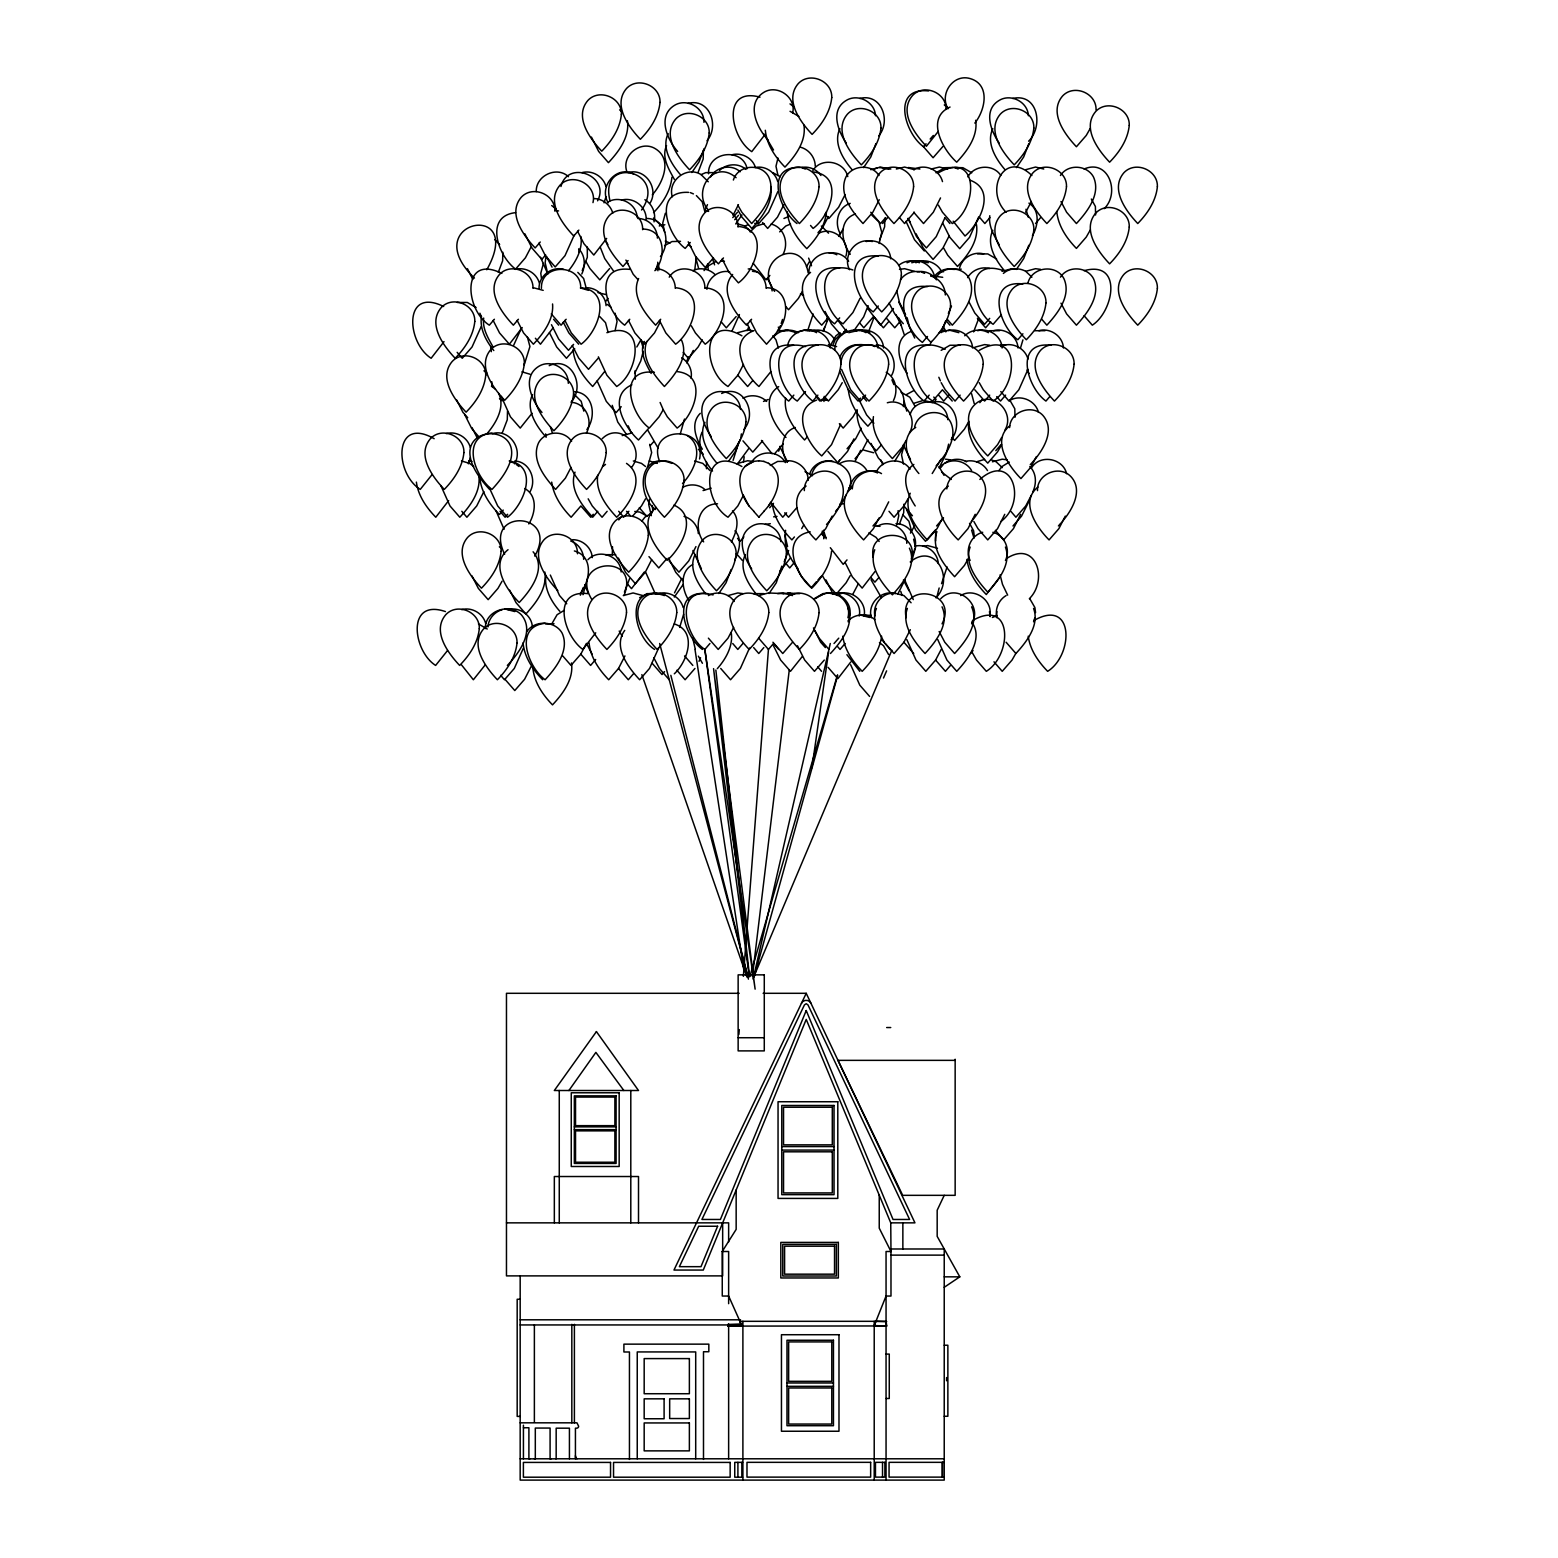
<?xml version="1.0" encoding="UTF-8"?>
<svg xmlns="http://www.w3.org/2000/svg" width="1558" height="1558" viewBox="0 0 1558 1558"><rect width="100%" height="100%" fill="white"/><g stroke="black" fill="none" stroke-linecap="round" stroke-linejoin="round"><path stroke-width="1.5" d="M738.881 1034.434L739.271 1029.585M743.361 976.321L768.445 649.433L773.528 643.512L778.708 649.433M752.378 976.457L789.263 670.037M592.975 202.618C597.337 184.662 572.273 171.672 559.887 185.305C545.943 201.644 561.912 223.515 573.772 236.018L578.855 230.097M654.029 221.859C656.23 213.446 652.393 204.098 644.876 199.716M635.313 379.217L635.08 370.707M643.201 351.387L640.786 360.911L634.612 373.453M671.926 177.242C670.544 190.855 662.968 202.988 653.562 212.589M684.468 419.063L680.281 433.903M691.012 378.224C692.706 370.278 688.519 361.884 681.644 357.795M699.561 458.987C706.904 423.795 645.207 426.327 659.774 461.772M683.611 614.3L679.658 627.426M706.475 468.724L706.475 461.928M738.843 441.946L733.097 460.37M740.926 437.331L741.374 433.903M792.691 112.877C796.411 97.258 777.169 83.898 763.673 92.448C745.561 103.782 757.032 128.477 768.406 140.356M813.179 313.995L807.648 330.705M826.461 211.81C825.058 226.144 816.626 238.569 806.81 248.657C797.014 238.569 788.582 226.144 787.179 211.81M781.804 566.119L776.274 582.828L769.048 593.52M826.577 321.201L827.025 317.774M845.936 256.077C850.707 240.847 832.848 225.657 818.729 233.291M823.773 538.776L823.539 530.265M831.544 551.259C830.141 565.612 821.709 578.018 811.913 588.106C795.32 575.428 780.071 537.198 810.218 531.843M847.922 617.728C851.486 605.419 840.872 592.176 828.058 592.955M849.675 616.014C853.394 600.414 834.153 587.054 820.657 595.584M859.218 616.014C862.334 602.537 848.097 589.684 834.952 593.637M864.047 616.014C867.163 602.537 852.927 589.684 839.781 593.637M903.367 406.599C905.334 398.829 902.394 389.909 895.577 385.488M881.614 636.19C879.764 649.881 871.604 661.624 862.197 671.323C852.791 661.624 844.631 649.881 842.781 636.19M911.372 559.069C919.843 528.96 867.144 526.721 873.201 557.355M915.15 546.761C917.701 535.231 907.652 523.507 895.947 523.702M948.647 444.127L946.251 453.651L939.065 467.965M939.162 587.989L936.748 597.532M947.089 566.937L941.558 583.666M1015.018 417.252L1014.784 408.741L1009.701 399.939M989.7 616.014C993.4 600.414 974.159 587.054 960.682 595.584M1095.605 214.985L1095.391 206.474L1091.34 199.035M481.5 316.352C479.397 328.738 486.252 341.221 493.808 350.55M483.681 318.046C482.143 328.465 488.219 338.222 493.049 346.986M536.283 191.595C535.621 175.665 556.79 165.674 568.456 176.677M485.317 628.595C484.791 610.619 509.388 602.556 521.268 614.709C535.212 631.048 519.242 652.919 507.363 665.422M487.966 626.9C488.375 618.818 494.607 611.788 502.28 609.626M539.029 288.347C538.795 275.902 551.785 265.931 563.743 269.378M541.424 288.347C540.47 263.107 581.66 263.107 580.706 288.347M545.826 257.674L545.144 262.757L547.793 273.994L540.568 257.304M545.943 575.311C543.839 588.515 551.376 601.719 559.828 611.301M597.727 475.307C595.312 491.452 606.257 506.077 616.695 517.237C629.841 504.461 646.94 477.332 626.511 463.388M583.004 594.708L585.633 584.893M612.528 546.722L612.294 555.232M649.374 499.358L648.693 504.461L651.341 515.679M708.539 173.756C707.546 151.652 742.368 147.075 747.139 168.673M706.904 289.321C707.41 278.278 718.92 269.437 729.709 271.813M743.517 461.83L744.179 456.747M785.602 398.069C783.207 414.214 794.132 428.839 804.571 439.999L807.122 437.019M808.933 272.436C808.524 258.725 824.61 248.287 836.821 254.772M785.602 530.265L784.94 535.348L787.569 546.585M785.602 534.336C783.518 546.741 790.354 559.205 797.91 568.553M804.337 490.614C803.675 473.827 826.461 464.381 837.873 476.729C851.038 491.627 837.6 512.621 826.519 524.481M834.854 349.674C834.445 334.23 853.239 325.057 865.995 332.672M841.086 362.527C841.593 350.745 854.349 342.059 865.586 345.253M857.153 410.533C855.829 426.074 866.209 439.96 876.336 450.749L881.419 444.828M849.87 488.92C850.317 475.891 866.014 466.835 877.524 472.95M852.284 488.92C852.771 475.112 869.851 466.387 881.516 473.613M873.434 416.648C871.019 432.773 881.964 447.419 892.403 458.578L902.218 447.282L906.289 440.154M935.189 401.925L935.637 398.536M935.637 530.733L935.637 540.957M946.836 488.92C947.303 472.892 969.329 465.005 980.138 476.729C992.563 490.244 981.326 510.167 971.335 521.521M989.778 215.705C988.239 226.124 994.316 235.881 999.145 244.645M968.784 421.205C966.369 437.331 977.314 451.976 987.753 463.135L997.568 451.839L1001.638 444.712M1009.603 427.593C1010.051 411.565 1032.097 403.658 1042.906 415.402C1056.46 431.021 1041.796 452.463 1030.286 464.635M1020.509 347.979L1022.924 339.858M996.283 616.656L996.945 611.573M1037.492 490.614C1036.83 473.827 1059.615 464.381 1071.028 476.729C1083.453 490.244 1072.216 510.167 1062.225 521.521M811.913 767.802L828.622 651.809M753.098 979.067L830.278 643.512M754.169 976.827L837.737 675.159M749.826 976.671L837.386 675.14M481.208 326.557L472.055 346.986L462.239 358.262L457.156 352.342M468.374 463.817L470.341 457.701M521.19 328.602L513.712 345.194M574.162 235.258L565.009 255.668L555.193 266.963L545.378 255.668L538.971 243.145M597.59 200.807C610.678 176.035 567.716 159.208 560.958 186.512M514.568 463.817C523.391 449.132 509.466 428.567 492.464 433.611M604.037 202.832L605.984 196.736M581.796 273.994C585.555 265.853 585.38 255.473 578.68 248.871L579.186 252.182M530.09 491.627C536.984 479.455 529.467 461.616 514.783 460.973M650.212 202.832C659.053 188.167 645.109 167.582 628.127 172.626M615.098 330.627L617.065 321.435L615.098 313.197M586.451 432.968C593.345 420.796 585.827 402.957 571.124 402.315M523.43 648.05L514.296 668.46L504.461 679.755L500.663 675.296M655.645 270.391L657.612 264.295M704.158 148.536L699.075 161.818L691.849 172.529M583.237 587.561L580.355 595.214M694.79 269.729L696.309 257.128M686.981 360.911L688.285 356.84M624.018 595.487C641.506 552.116 567.618 558.991 591.573 599.07M629.529 578.797L624.446 592.079M777.734 191.829L768.581 212.239L758.765 223.534L756.234 220.554M739.427 314.521L731.948 331.133M783.07 254.266C789.108 243.067 784.064 227.273 771.152 224.06M658.625 648.05L649.472 668.46L639.656 679.755C628.205 667.447 612.606 646.882 624.739 630.386M740.264 439.356L735.843 450.632L728.618 461.324M781.201 323.519L782.525 319.448M731.111 569.527L726.028 582.828L718.803 593.52M875.908 143.628L870.825 156.91L863.599 167.621M828.642 317.404L823.559 330.705M879.121 243.515L881.75 232.278L879.121 222.463M749.515 648.05L740.362 668.46L730.546 679.755L720.731 668.46M788.621 550.5L784.2 561.776M868.118 305.621L863.677 316.878L854.875 329.361M874.057 317.404L868.975 330.705M840.697 424.204L831.544 444.614L821.728 455.91C806.732 443.095 790.101 409.735 816.645 400.094M847.494 491.627C862.918 466.66 819.06 446.737 811.504 475.307M891.566 375.459C898.479 363.287 890.962 345.448 876.258 344.805M944.713 218.276L936.222 236.66L926.387 247.936L916.571 236.66L908.08 218.276M893.435 400.581C898.265 390.941 896.103 377.873 886.229 372.343M848.136 621.798L849.441 617.728M909.405 432.968C918.227 418.304 904.302 397.718 887.32 402.762M978.677 216.952L969.524 237.361L959.709 248.657L949.893 237.361L942.707 223.047M945.511 321.162L941.207 332.652M896.765 524.929L898.752 515.737L898.07 510.654M1028.806 143.628L1023.723 156.91L1016.498 167.621M978.677 318.592L973.594 331.893M913.611 552.545L914.916 548.474M1028.806 245.268L1023.723 258.57L1016.498 269.261M942.045 623.843C959.3 590.151 899.18 580.433 906.074 617.728M1004.813 430.3C1015.212 413.571 995.211 391.447 977.976 402.061C957.547 416.005 974.646 443.134 987.791 455.91L997.607 444.614L1001.677 437.486M1027.988 369.363L1018.835 389.792L1009.019 401.068L1000.781 391.564M971.608 623.843C983.682 604.757 956.573 582.01 940.72 598.72M1005.455 560.471C1010.694 549.623 1004.793 535.29 992.874 532.291M1032.935 491.627C1036.693 483.486 1036.518 473.106 1029.799 466.504M1033.577 621.798L1034.882 617.728M736.155 1190L736.155 1229.398L722.211 1251.502L722.269 1296.042L728.638 1296.042L742.095 1326.111L739.855 1321.788L740.829 1321.32L886.054 1321.32L886.736 1325.955L874.213 1325.605L886.054 1296.042L890.981 1296.042L890.981 1248.99L944.226 1248.99L944.226 1480.1L520.177 1480.1L520.177 1276.177M543.411 263.419L540.782 273.234L541.444 278.356M532.524 394.563C525.63 408.605 535.387 424.691 544.463 435.286M668.187 133.579C661.274 147.64 671.05 163.707 680.106 174.301M666.551 145.634C661.196 157.163 668.927 169.471 674.4 179.423M665.344 213.31L662.715 223.125L664.701 232.337M638.624 278.531C630.873 295.494 644.603 313.197 655.626 325.174L660.709 319.254M575.019 472.152C568.826 488.822 581.971 505.552 592.683 517.237L597.766 511.297M644.33 341.436C639.208 352.244 645.986 363.988 651.166 373.453M646.745 341.436C640.552 358.106 653.717 374.816 664.409 386.501C675.451 374.524 689.162 356.821 681.411 339.858M733.37 180.027C737.966 164.681 761.297 162.753 768.698 176.872C776.429 193.835 762.719 211.537 751.677 223.534L741.861 212.239L737.791 205.111M552.019 623.512L557.102 614.709L564.327 610.269M777.968 158.001L775.981 166.239L777.968 175.45M704.956 422.374C698.042 436.435 707.819 452.502 716.875 463.115M702.191 432.111C695.491 445.393 704.352 460.642 712.532 471.061M839.937 128.671C833.024 142.732 842.8 158.799 851.856 169.394M695.121 554.57C688.422 567.852 697.302 583.101 705.462 593.52M787.803 344.591C790.802 332.516 805.934 326.245 816.587 332.672M838.632 236.368L843.053 229.143M839.431 236.076L840.736 232.921M778.649 451.177L780.616 446.425M830.881 344.591L835.964 335.788L840.035 332.672M745.367 554.57C738.667 567.852 747.548 583.101 755.727 593.52M833.102 344.591L835.069 339.858L840.892 333.704M839.781 357.561C842.625 348.817 852.479 343.13 861.477 345.039M809.751 473.729C812.789 464.303 823.695 458.889 833.14 461.421M992.836 128.671C985.922 142.732 995.698 158.799 1004.754 169.394M959.631 267.801C962.299 257.635 973.555 251.13 983.682 253.915M930.068 344.591L931.372 341.436M910.047 414.701C915.656 395.284 947.381 399.452 947.77 419.667M992.836 230.331C985.922 244.372 995.698 260.459 1004.754 271.053M904.166 445.043L901.537 454.878L903.504 464.07M914.643 426.873C918.344 410.475 942.804 407.261 950.614 422.121C957.917 437.623 946.349 454.605 936.144 465.823M874.739 549.76C868.546 566.43 881.692 583.14 892.403 594.844C903.426 582.848 917.156 565.145 909.405 548.182M910.223 493.243C902.491 510.226 916.201 527.928 927.244 539.905L937.059 528.629L942.687 517.899M876.433 608.418C871.058 619.948 878.79 632.275 884.262 642.227M1027.89 283.264C1031.591 266.885 1056.051 263.653 1063.861 278.531C1071.612 295.494 1057.882 313.197 1046.859 325.174L1041.776 319.254M936.942 531.648C930.749 548.319 943.895 565.028 954.606 576.713L964.421 565.437L968.492 558.309M907.379 608.418C901.186 625.089 914.332 641.818 925.043 653.503C936.066 641.506 949.796 623.804 942.045 606.841M970.128 547.092C963.954 563.762 977.1 580.472 987.791 592.176C998.503 580.472 1011.648 563.762 1005.455 547.092M754.189 975.834L891.858 650.192M498.326 272.28L502.63 260.79L502.864 252.26M531.025 247.118L525.397 257.83L515.581 269.106C498.093 256.33 483.895 216.095 515.581 212.648M524.17 364.981L529.934 346.558L527.305 336.742M502.202 433.046L507.285 419.745L507.499 411.234M483.895 491.627L476.709 505.961L466.894 517.237L461.811 511.297M582.225 270.605L587.308 257.304L587.308 247.099M641.545 210.018C669.025 170.854 598.33 154.398 609.996 200.807M571.358 401.75C585.691 385.741 571.046 355.438 549.214 365.663M528.824 523.955C535.562 512.991 537.841 495.834 524.754 488.511M707.001 140.765C719.679 125.828 709.611 97.765 688.032 103.373M660.456 256.525C670.894 243.087 666.298 218.451 646.57 218.471M698.101 172.295L703.184 158.994L703.398 150.483M586.879 429.56C596.636 416.687 593.559 392.947 574.688 391.72M571.046 467.4L565.418 478.131L555.602 489.407C544.579 477.43 530.85 459.727 538.601 442.764C545.105 430.67 564.23 429.677 571.572 441.401M534.745 556.07C560.529 511.005 481.948 507.655 504.636 554.278M705.151 210.018L707.488 204.624M660.144 322.194L654.516 332.925L644.7 344.201L634.885 332.925L628.478 320.403M531.005 666.746L524.598 679.269L514.783 690.545L504.967 679.269M738.434 204.624L733.039 215.374M631.555 467.4C646.843 448.412 620.24 420.621 602.225 438.694M693.291 350.433L686.883 362.956M647.466 467.4L651.653 452.58L649.686 444.342M783.908 204.624L777.5 217.146L767.666 228.422L762.583 222.502M747.139 330.705L748.697 327.102M651.614 559.848L645.207 572.37L635.372 583.666L625.556 572.37L618.37 558.056M743.458 364.514L737.849 375.225L728.014 386.501C701.937 370.259 701.236 312.554 741.9 335.788M624.933 655.937L618.526 668.46L608.711 679.755C598.895 669.667 590.482 657.242 589.06 642.909M778.085 330.705C789.906 316.956 789.244 288.152 766.536 287.724M828.35 216.62L822.721 227.351L817.989 232.707M845.059 194.731L838.632 207.253L828.817 218.529L825.019 214.089M743.77 429.56C758.103 413.571 743.478 383.268 721.646 393.473M681.703 578.505L674.517 592.819M695.939 546.585L688.753 560.919L678.937 572.195L669.122 560.919M878.751 135.858C891.429 120.92 881.361 92.857 859.782 98.466M743.458 495.23L737.849 505.961L728.014 517.237C701.937 500.994 701.236 443.29 741.9 466.504M879.238 199.716L872.831 212.239L863.015 223.534C851.973 211.537 838.262 193.835 845.994 176.872C852.499 164.797 871.643 163.804 878.985 175.509M731.423 541.872C736.213 532.544 740.595 519.768 732.474 510.907M823.052 330.9L824.61 327.297M734.733 559.965C739.31 551.104 742.562 539.029 734.986 530.811M879.549 240.107L884.632 226.825L884.866 218.295M699.016 661.332L700.574 657.749M860.113 298.221L852.927 312.535L843.092 323.83C820.462 309.594 813.334 256.505 852.927 269.982M733.643 627.426L728.014 638.157L718.199 649.433L708.384 638.157M940.526 197.924L933.339 212.239L923.524 223.534L913.709 212.239M837.97 463.739L839.528 460.136M853.959 438.869L847.552 451.392L837.717 462.668L827.902 451.392M861.243 428.197L855.615 438.928L847.065 448.723M949.309 235.609L942.902 248.131L933.086 259.407L923.271 248.131L916.085 233.797M832.147 516.107L825.74 528.629L815.905 539.905C802.76 527.149 785.66 500.001 806.09 486.057M860.639 450.32L855.245 461.071M867.923 439.668L862.314 450.398L855.03 458.714M845.936 495.23L840.307 505.961L835.555 511.297M948.355 313.392L951.49 306.205M903.465 447.029L894.681 461.324M879.082 517.899L873.454 528.629L863.619 539.905C851.019 527.305 833.958 501.754 852.46 487.109M888.703 501.851L881.516 516.165L872.967 525.961M858.439 583.549L852.81 594.26M1031.357 201.527L1025.729 212.239M899.394 524.209L903.698 512.699L903.913 504.188M1032.428 235.725C1038.329 225.618 1040.179 210.291 1028.942 203.124M940.993 459.24L932.21 473.535M951.042 439.784C963.72 424.828 953.671 396.764 932.074 402.392M911.391 562.243L915.578 547.403L913.611 539.165M905.023 579.712L897.836 594.026M883.503 678.042L886.619 670.855M910.32 629.705L903.913 642.227L894.078 653.503L882.042 639.929M975.191 514.315L968.005 528.629L958.189 539.905C945.024 527.149 927.925 500.001 948.374 486.057M941.246 649.316L935.618 660.047L925.803 671.323L915.987 660.047L906.834 639.617M1004.754 514.315L997.568 528.629L987.753 539.905L977.937 528.629L973.867 521.502M1036.401 456.572L1030.773 467.303L1020.938 478.579C1008.338 465.978 991.278 440.408 1009.779 425.782M1020.646 514.315L1013.46 528.629L1003.644 539.905L995.406 530.402M1031.377 495.23L1025.748 505.961L1015.913 517.237L1010.83 511.297M1028.728 501.851L1021.542 516.165L1012.992 525.961M1065.302 516.107L1058.895 528.629L1049.079 539.905C1036.46 527.305 1019.399 501.754 1037.901 487.109M944.226 1195.337L937.176 1210.235L937.176 1236.37L959.806 1276.839L944.226 1287.297M763.128 993.303L806.226 993.303L673.971 1270.062L703.281 1270.062L806.226 1019.419L890.748 1222.855L890.981 1251.502L886.054 1251.502L886.054 1480.1M444.011 341.63L431.138 358.262C406.424 342.585 402.938 286.419 443.679 306.498M486.797 269.748C526.721 198.723 415.538 221.041 474.43 278.064M432.111 474.567L420.251 489.407C394.174 473.165 393.492 415.46 434.156 438.694M522.222 327.57L509.369 344.201L499.534 332.925L493.126 320.403M448.665 500.605L435.792 517.237C426.386 507.538 418.206 495.795 416.376 482.104M553.324 327.57L540.47 344.201L535.387 338.261M606.666 238.413L593.812 255.045L583.977 243.769L577.57 231.246M532.076 413.24L520.236 428.08L510.42 416.804L501.267 396.375M654.866 270.683C666.707 257.167 665.032 229.396 643.006 229.065M604.523 371.661L592.683 386.501C582.867 376.432 574.435 364.007 573.032 349.674M447.497 650.582L435.636 665.422C413.006 651.186 405.878 598.097 445.452 611.573M502.046 581.231L497.976 588.379L488.16 599.655L478.345 588.379L471.938 575.856M636.813 346.986L640.883 339.858M764.647 135.02L751.774 151.652C730.351 137.766 721.042 86.508 760.012 97.161M485.22 664.896L473.359 679.755L461.519 664.896M741.92 215.023L735.707 223.943M702.21 339.858L698.14 346.986L688.324 358.262L683.241 352.342M660.105 402.49L663.241 409.676L659.131 416.804L649.316 428.08C630.211 414.409 616.987 368.058 654.399 372.284M580.121 593.695C590.19 581.056 594.065 556.459 574.376 550.948M645.538 498.833L641.468 505.961L632.918 515.756M562.75 655.937L570.988 665.422L580.803 654.146L586.431 643.415L592.118 654.146M595.721 632.801L582.848 649.433C563.743 635.761 550.539 589.411 587.931 593.637M806.46 266.788L809.517 261.452M780.422 325.797L776.351 332.925L766.536 344.201L756.721 332.925L750.313 320.403M802.428 291.327L798.358 298.454L788.523 309.73L785.992 306.77M644.369 572.02L631.496 588.651L627.679 584.192M770.821 371.661L758.96 386.501C743.984 373.706 727.333 340.326 753.877 330.705M748.6 448.762L737.246 464.206M938.247 131.437L926.387 146.277C914.527 133.774 898.557 111.903 912.501 95.564C923.913 83.217 946.699 92.662 946.037 109.45M683.105 584.562L674.302 597.045M974.821 123.101C985.221 110.228 990.752 84.502 970.089 78.562C953.106 73.538 939.182 94.103 948.004 108.768M768.561 505.961L770.606 502.397M842.255 382.664L838.185 389.792L828.369 401.068L824.552 396.628M893.435 308.542L880.562 325.174L867.689 308.542M857.075 409.676L853.005 416.804L843.19 428.08L839.373 423.64M801.708 528.629L803.753 525.065M790.568 557.803L779.974 571.163M1028.611 141.213C1043.626 126.451 1038.056 92.759 1012.681 98.466M1090.308 128.34L1086.238 135.468L1076.422 146.744C1064.542 134.222 1048.573 112.351 1062.537 96.031C1073.929 83.684 1096.715 93.129 1096.053 109.917M802.312 656.483L790.471 671.323L780.636 660.047L773.45 645.733M850.181 575.681L846.111 582.809L836.295 594.085L826.48 582.809L822.41 575.681M888.995 511.297L894.078 517.237L903.913 505.961L907.983 498.833M875.031 571.474L862.158 588.106L852.323 576.83L845.137 562.496M968.492 422.043L964.421 429.171L954.606 440.447L952.055 437.486M910.437 533.128L914.507 526M1090.308 229.98L1086.238 237.108L1076.422 248.404C1066.607 238.316 1058.174 225.891 1056.772 211.557M1104.174 208.675C1120.475 192.978 1108.498 158.39 1084.076 169.024M850.765 661.994L837.892 678.626L828.077 667.35M935.969 597.805C955.132 578.563 934.878 541.619 910.223 561.932M999.184 577.921L986.311 594.533C976.924 584.834 968.745 573.091 966.895 559.419M1029.332 598.72C1048.495 579.79 1036.167 539.847 1006.994 558.231M1016.108 652.919L1012.038 660.047L1002.222 671.323L993.985 661.819M568.904 1090.503L595.877 1052.39L623.843 1090.503M605.965 301.103L608.048 298.396M710.662 176.872C716.329 166.648 731.5 163.785 740.206 171.769M669.219 277.168C678.86 261.413 705.716 269.962 704.839 288.347M704.06 270.605L707.196 266.535L715.998 261.452M750.099 231.85L756.234 226.007L764.374 223.612M732.63 274.461C718.666 290.801 734.636 312.671 746.516 325.174L751.599 319.254M812.848 170.523C821.261 156.871 844.3 161.058 847.786 176.599M779.662 231.85L785.797 226.007L790.549 224.06M526.721 631.73C534.589 619.792 555.076 620.629 562.107 633.093C569.858 650.056 556.128 667.759 545.105 679.755C527.617 666.96 513.4 626.725 545.105 623.278M700.282 413.318C690.077 423.445 696.017 438.713 702.327 449.191M618.799 519.905L620.863 517.198M641.779 521.268L644.895 517.198L652.12 512.777M967.83 176.872C974.334 164.797 993.478 163.804 1000.82 175.509M751.404 462.609C758.279 449.814 778.533 449.814 785.427 462.609M900.427 279.836C904.516 273.643 912.521 270.313 919.785 271.813M933.924 277.168C938.325 270.371 947.225 267.411 954.976 269.378M936.339 277.168C943.661 265.444 962.805 266.437 969.31 278.531C977.041 295.494 963.331 313.197 952.289 325.174L947.206 319.254M967.615 277.636C971.997 270.138 981.306 266.282 989.7 268.482M1060.453 175.509C1067.795 163.804 1086.919 164.797 1093.424 176.872C1101.175 193.835 1087.445 211.537 1076.422 223.534L1066.607 212.239L1060.979 201.527M877.076 470.574C883.581 458.5 902.725 457.507 910.047 469.231M1060.453 277.168C1067.795 265.444 1086.919 266.437 1093.424 278.531C1101.175 295.494 1087.445 313.197 1076.422 325.174L1066.607 313.898L1060.979 303.167M979.846 402.665L981.929 399.939M940.779 467.634L942.863 464.927M979.846 479.436C1012.583 450.671 1027.482 501.793 1000.898 521.521M998.912 470.574L1002.028 466.504L1009.253 462.083M1031.669 467.634C1040.082 454.001 1063.121 458.169 1066.607 473.729M540.256 242.016L535.173 247.936C523.293 235.414 507.324 213.543 521.287 197.223C532.68 184.876 555.466 194.322 554.804 211.109M545.67 254.947L541.853 259.407L532.038 248.131L524.851 233.797M494.412 319.254L489.329 325.174C464.615 309.497 461.149 253.331 501.871 273.41M518.444 319.254L513.361 325.174C501.481 312.671 485.512 290.801 499.475 274.461C510.868 262.114 533.654 271.559 532.992 288.347M566.158 319.254L561.075 325.174L551.259 313.898M628.069 260.595L622.986 266.515C611.106 253.993 595.137 232.123 609.1 215.783C620.493 203.455 643.298 212.901 642.636 229.688M573.578 344.376L568.495 350.297L558.66 339.021L551.474 324.707M690.272 242.464L685.189 248.404C667.097 235.005 652.413 190.504 688.578 192.374M629.763 319.254L624.68 325.174C605.575 311.503 592.371 265.152 629.763 269.378M734.694 219.717L738.511 215.257M503.215 510.089L499.417 514.529C489.601 504.461 481.169 492.036 479.767 477.702M723.477 257.927L718.394 263.847C706.514 251.325 690.545 229.454 704.508 213.134C715.901 200.787 738.687 210.233 738.025 227.02M507.655 514.276L505.104 517.237L500.021 511.297M621.194 406.696L616.111 412.636L606.296 401.36L597.142 380.931M769.866 275.415L766.069 279.856L753.196 263.224M593.286 514.276L590.755 517.237L580.92 505.961L571.124 517.237C561.737 507.538 553.557 495.795 551.707 482.104M607.153 511.297L602.07 517.237L592.254 505.961L588.184 498.833M926.056 143.784L923.524 146.744C904.419 133.073 891.195 86.703 928.607 90.948M625.05 515.756L628.867 511.297M885.645 217.594L880.562 223.534L870.747 212.239M882.626 223.534L887.709 217.594M752.728 380.58L747.645 386.501L737.81 375.225M650.076 514.276L652.627 511.297M826.811 319.254L821.728 325.174C809.128 312.574 792.068 287.023 810.549 272.377M839.684 317.89L834.601 323.83C815.496 310.139 802.273 263.789 839.684 268.015M846.364 329.361L841.281 335.282L831.466 324.006L825.058 311.483M793.84 395.128L788.757 401.068C769.652 387.397 756.448 341.027 793.84 345.253M878.303 305.991L873.22 311.912C854.096 298.24 840.892 251.89 878.303 256.116M817.872 395.128L812.789 401.068C793.684 387.397 780.461 341.027 817.872 345.253M595.682 659.501L590.599 665.422L580.783 654.146M774.579 453.767L783.129 443.972M888.508 321.844L883.425 327.784L873.61 316.488L863.794 327.784L859.997 323.324M899.842 321.844L894.759 327.784L886.502 318.28M989.934 217.594L984.851 223.534L979.768 217.594M860.639 398.108L858.088 401.068L848.273 389.792L839.781 371.388M758.746 517.237L764.043 511.297M743.887 536.848L740.069 541.288L737.538 538.328M865.586 395.128L860.503 401.068L850.687 389.792L841.534 369.363M769.671 507.772L773.489 503.331M633.405 673.816L628.322 679.755L618.507 668.46M927.497 336.47L922.414 342.409C903.309 328.719 890.105 282.368 927.497 286.594M786.576 512.796L782.759 517.237L770.918 502.397M1035.525 223.534L1040.608 217.594M873.006 420.271L867.923 426.191C858.107 416.103 849.675 403.697 848.273 389.344M664.545 671.595L661.994 674.556L652.179 663.28M794.424 536.945L791.892 539.905C782.486 530.207 774.326 518.463 772.476 504.773M709.922 643.512L704.839 649.433L749.301 976.496M989.7 318.358L984.617 324.278L974.802 313.002L969.173 302.271M990.713 321.844L985.63 327.784L977.392 318.28M929.191 395.128L924.108 401.068C905.003 387.397 891.799 341.027 929.191 345.253M793.528 563.47L789.711 567.93L785.914 563.47M948.803 395.128L943.72 401.068L938.637 395.128M742.893 643.512L737.81 649.433L732.727 643.512M960.137 395.128L955.054 401.068L945.239 389.792L941.168 382.664M1022.905 333.802L1017.822 339.741C998.717 326.05 985.493 279.7 1022.905 283.926M816.353 581.796L811.27 587.717L801.455 576.441L795.047 563.918M763.829 647.583L758.746 653.503L753.663 647.583M847.007 559.906L843.19 564.347L830.317 547.715M989.7 395.128L984.617 401.068L974.802 389.792M1005.611 395.128L1000.528 401.068L996.711 396.628M878.712 577.726L874.914 582.166L871.097 577.726M995.815 450.671L1000.898 444.731M936.572 525.961L943.544 517.957M1049.761 396.628L1045.944 401.068C1026.839 387.397 1013.615 341.027 1051.027 345.253M830.472 653.503C841.184 641.818 854.329 625.089 848.136 608.418M845.118 643.512L840.035 649.433L837.483 646.473M1058.408 525.961L1060.959 523.001M950.516 665.402L945.433 671.323L935.598 660.047M970.498 653.503L973.049 650.543M568.553 270.702C576.109 261.374 582.945 248.91 580.861 236.504M652.257 194.906C662.832 183.026 672.861 159.442 655.431 148.77C641.195 139.792 621.623 154.846 626.628 170.913M609.587 268.58L599.772 279.856L589.956 268.58L585.886 261.452M486.7 434.059C495.756 423.464 505.532 407.398 498.618 393.337M574.727 348.778L566.489 358.262L556.673 346.986L549.468 332.672M598.33 358.048L588.515 369.324L578.68 358.048L572.273 345.525M732.747 217.594L737.479 212.239M713.447 257.927L705.209 267.411L695.394 256.135L688.208 241.821M736.155 316.566L726.32 327.842L721.237 321.922M648.323 428.703L638.507 439.999C624.232 427.301 607.133 395.771 631.847 384.845M650.29 445.53L653.445 441.966M930.184 139.032L933.339 135.468M942.902 146.471L933.086 157.748L923.271 146.471M914.41 212.239L904.575 223.534L899.492 217.594M682.521 483.486C693.914 471.607 705.365 446.912 687.253 435.578M805.505 391.564L797.268 401.068C775.845 387.182 766.536 335.924 805.505 346.577M762.602 440.856L752.787 452.132L742.971 440.856M667.019 558.426L658.781 567.93L648.965 556.634M763.829 511.297C775.533 499.709 787.024 474.411 768.561 463.388M796.781 507.733L788.523 517.237L784.726 512.796M674.302 673.816C687.623 661.527 697.711 631.321 674.302 623.94M1001.366 314.794L993.128 324.278C970.498 310.042 963.37 256.973 1002.943 270.449M694.946 668.46L685.111 679.755L676.873 670.252M717.323 668.635C725.794 659.053 733.331 645.849 731.228 632.645M817.931 580.004L821.085 576.441M792.574 642.227L782.759 653.503L772.943 642.227M834.036 643.512L838.769 638.157M935.345 530.012L925.51 541.288L915.695 530.012L906.542 509.583M824.299 660.047L814.483 671.323L804.668 660.047L797.482 645.733M719.543 170.465C726.456 163.532 738.609 162.772 745.951 169.433M664.584 245.599L672.043 241.548L680.515 241.334M936.007 172.802L944.81 167.719L953.282 167.504M938.403 172.802C979.067 149.568 978.385 207.272 952.289 223.534L942.473 212.239L938.403 205.111M602.81 466.504L605.517 464.44M774.638 335.788C780.811 329.673 790.802 328.368 798.358 332.672M508.025 549.701C489.524 564.347 506.584 589.898 519.204 602.498C531.064 589.995 547.033 568.125 533.089 551.785M898.615 265.483C904.166 260.556 912.754 259.426 919.395 262.757M778.708 386.618C759.447 399.218 773.566 425.237 785.992 437.486M587.872 559.77C598.681 548.046 620.707 555.933 621.175 571.961M656.132 507.48C637.631 522.125 654.691 547.676 667.291 560.276C681.586 547.598 698.666 516.068 673.952 505.123M744.86 466.504L753.663 461.421L758.96 460.759M1003.371 273.41C1009.389 267.995 1018.757 267.431 1025.729 271.326M770.236 465.472L777.676 461.421L787.842 461.421M941.168 350.336L949.971 345.253L960.137 345.253M964.714 335.788C970.887 329.673 980.878 328.368 988.434 332.672M639.637 597.668L647.096 593.637L657.262 593.637M906.328 394.641L913.786 390.591M692.589 564.58C679.502 571.883 681.8 589.041 688.539 600.005M979.242 350.336C1019.906 327.122 1019.205 384.826 993.128 401.068L983.312 389.792L979.242 382.664M915.734 427.398C898.284 438.071 908.314 461.655 918.889 473.535M848.682 488.141L851.389 486.057M913.864 464.44C899.122 474.45 907.379 494.217 915.208 505.961M940.72 466.504C947.303 459.688 958.073 456.825 966.583 461.811M814.172 598.72L822.975 593.637L828.953 592.955M815.068 598.72L823.87 593.637M848.312 620.59C855.225 613.677 867.397 612.917 874.72 619.558M972.426 620.59C1013.09 597.376 1012.408 655.081 986.311 671.323L976.496 660.047L972.426 652.919M1006.098 595.584C998.581 599.986 994.744 609.314 996.945 617.728M1033.752 620.59C1074.416 597.376 1073.715 655.081 1047.638 671.323C1038.232 661.624 1030.072 649.881 1028.222 636.19M742.893 1325.605L727.839 1326.111L728.638 1323.949M727.839 1326.111L886.736 1325.955M741.121 1324.417L742.095 1323.949L727.839 1324.456M607.912 202.073C619.597 194.867 636.657 203.572 637.144 217.399M672.296 196.736C667.291 180.67 686.844 165.615 701.081 174.593L705.793 172.626L715.959 172.626M659.268 226.007L662.423 224.703M661.683 226.007L664.838 224.703M950.049 107.035C925.355 117.98 942.434 149.51 956.709 162.188C967.148 151.048 978.093 136.403 975.678 120.278M870.747 169.686L880.562 167.057L888.8 169.024M874.389 169.024L877.543 167.719M736.817 223.612L744.938 226.007L748.074 224.703M896.337 169.024L904.575 167.057L914.41 169.686M783.947 218.49L788.679 216.523M913.709 169.686C924.361 163.259 939.493 169.53 942.493 181.604M931.178 169.024L939.416 167.057L947.654 169.024M850.201 203.377C838.146 207.175 834.27 222.346 839.859 232.921M692.843 270.683C700.068 267.002 709.26 268.891 714.986 274.461M855.439 213.952C837.912 219.97 841.301 242.269 850.259 254.266M606.88 332.672C646.453 319.195 639.325 372.284 616.695 386.501L606.88 375.225L598.389 356.84M1025.709 169.686L1035.525 167.057L1043.763 169.024M737.81 332.672L747.645 330.043L752.728 330.705M907.009 262.757L910.164 261.452M911.722 262.757L919.96 260.77L928.198 262.757M915.812 262.757C924.634 258.238 936.183 262.114 941.071 270.605M794.619 332.672L804.434 330.043L809.517 330.705M843.832 332.01L846.987 330.705M848.759 332.672L860.055 330.043L869.87 332.672M1001.989 271.326L1011.804 268.697L1016.887 269.378M622.187 435.578L632.022 432.929M742.971 398.283C750.508 393.999 760.499 395.304 766.672 401.419M911.43 331.367C892.987 337.833 897.895 361.203 907.262 373.453M763.498 401.419L768.23 399.452M1084.076 270.683C1123.045 260.03 1113.736 311.308 1092.314 325.174L1084.076 315.69M939.221 332.672L949.036 330.043L958.871 332.672M974.802 347.22L984.617 344.591L989.7 345.253M795.34 427.476C780.558 432.248 779.857 451.08 787.335 462.414M1000.781 346.577C1011.239 341.124 1025.145 347.804 1027.988 359.138M737.81 463.388L747.645 460.759L752.728 461.421M682.54 487.44C689.512 483.545 698.88 484.11 704.898 489.524M753.877 461.421C733.234 467.361 738.765 493.088 749.145 505.961M703.067 490.556L711.188 488.16M914.293 403.152L922.414 400.737M840.035 463.388C849.11 458.071 861.671 461.441 866.871 470.574M1009.701 400.484C1020.354 394.057 1035.486 400.328 1038.485 412.403M623.278 595.584L633.093 592.955L642.928 595.584M944.771 463.388C953.847 458.071 966.408 461.441 971.608 470.574M976.496 461.811L984.617 459.396M992.407 461.811L1002.222 459.182L1007.305 459.844M708.384 595.584C716.855 590.677 728.793 593.092 734.169 601.427M877.329 526.331C889.676 518.697 907.223 528.824 906.775 543.333M727.995 595.584L737.81 592.955L742.893 593.637M758.629 595.584L768.445 592.955L783.791 593.637M982.709 532.291C970.809 535.29 964.889 549.623 970.128 560.471M992.407 617.474L997.139 615.507M581.932 172.626C592.079 169.841 603.336 176.346 605.984 186.512M731.89 154.787C741.335 152.256 752.261 157.67 755.299 167.095M755.377 167.504C765.056 165.401 775.222 172.14 777.734 181.604M801.572 167.504C808.836 166.005 816.859 169.316 820.93 175.509M621.467 200.125C633.424 196.678 646.414 206.649 646.181 219.094M879.238 167.504L890.864 169.024M908.275 167.504L919.902 169.024M954.47 167.504L962.941 167.719L971.744 172.802M515.367 269.378C525.494 266.593 536.75 273.098 539.419 283.264M866.209 241.548C877.446 238.355 890.202 247.04 890.709 258.823M829.304 253.233C836.568 251.734 844.572 255.064 848.643 261.257M457.156 302.466L467.322 302.466L476.125 307.549M911.858 261.218C921.538 259.134 931.703 265.873 934.216 275.338M977.626 253.915L987.791 253.915L996.594 258.998M899.492 269.378L904.575 268.697L914.41 271.326M917.117 271.813C924.381 270.313 932.385 273.643 936.475 279.836M952.775 269.378L961.247 269.144M931.08 275.785L942.707 277.305M777.676 330.705L787.842 330.705M781.765 330.705L786.848 330.043L796.664 332.672M805.798 330.705C817.035 327.492 829.771 336.197 830.278 347.979M808.777 330.705L818.943 330.705M812.867 330.705C820.618 328.738 829.518 331.698 833.919 338.495M859.062 330.705C870.299 327.492 883.055 336.197 883.561 347.979M948.062 330.705C959.3 327.492 972.056 336.197 972.562 347.979M863.21 345.039L869.987 345.039M977.626 330.705C988.863 327.492 1001.619 336.197 1002.125 347.979M989.427 330.705L999.593 330.705M993.517 330.705C1004.754 327.492 1017.51 336.197 1018.017 347.979M1034.843 330.705L1045.009 330.705M1038.952 330.705C1050.189 327.492 1062.926 336.197 1063.452 347.979M446.289 433.611C456.416 430.826 467.673 437.331 470.341 447.497M491.997 432.929C460.292 436.396 474.508 476.631 491.997 489.407C561.133 415.265 420.407 415.11 489.582 489.407M783.44 461.421C795.398 457.994 808.407 467.965 808.174 480.39M873.863 471.412L877.251 470.964M965.415 461.421C973.808 459.221 983.117 463.077 987.499 470.574M717.537 503.799C697.809 503.779 693.213 528.435 703.651 541.872M839.801 504.247L843.19 503.799M773.625 516.847L777.014 516.399M765.231 524.364L770.314 523.702M605.478 554.687L615.644 554.687M915.481 546.04C926.27 543.645 937.78 552.486 938.286 563.529M922.589 546.254L927.672 545.592L937.488 548.221M461.655 609.626C471.801 606.841 483.058 613.346 485.707 623.512M507.85 609.626C519.087 606.413 531.843 615.118 532.349 626.9M655.061 593.637L665.227 593.637M659.112 593.637C669.258 590.852 680.515 597.337 683.164 607.523M753.663 593.637L763.829 593.637M545.573 623.94L554.044 623.726M777.676 593.637L782.759 592.955L792.574 595.584M782.973 593.637L789.848 592.955M789.516 593.637L799.682 593.637M830.959 593.637L841.125 593.637M892.383 593.189C881.341 593.676 872.499 605.205 874.895 616.014M864.378 615.293L871.156 615.293M739.174 993.303L506.467 993.303L506.467 1275.885L722.659 1275.885L722.659 1222.855M886.658 1027.54L890.748 1027.54M738.141 1037.725L764.277 1037.725M955.151 1060.355L837.99 1060.355L902.686 1195.337L955.151 1195.337L955.151 1059.245M574.337 1126.862L616.092 1126.862M574.337 1129.647L616.092 1129.647M781.785 1146.591L834.036 1146.591M781.785 1150.077L834.036 1150.077M506.467 1222.855L728.638 1222.855L728.638 1241.94M890.748 1222.855L914.955 1222.855L806.226 993.303M722.211 1251.502L728.638 1251.502L728.638 1303.676M890.981 1255.125L944.226 1255.125M944.226 1276.839L959.806 1276.839M520.177 1299.255L517.178 1299.255L517.178 1416.397L520.177 1416.397M520.177 1319.801L740.556 1319.801M886.736 1321.671L875.927 1321.32L874.213 1325.605M520.177 1324.943L741.199 1324.943M944.226 1345.236L947.868 1345.236L947.868 1416.261L944.226 1416.261M886.054 1354.097L889.267 1354.097L889.267 1398.5L886.054 1398.5M786.985 1382.978L833.452 1382.978M786.985 1386.328L833.452 1386.328M520.177 1422.824L576.947 1422.824L578.641 1426.213A1.967 1.967 0 0 1 576.674 1428.18L575.428 1428.18L575.428 1458.794M523.43 1427.751L528.902 1427.751L528.902 1458.794L535.309 1458.911L535.309 1428.063L550.091 1428.063L550.091 1458.911L556.167 1458.794L556.167 1428.18L569.43 1428.18L569.43 1458.794M520.177 1458.794L529.993 1458.794M534.375 1458.794L551.026 1458.794M555.778 1458.794L944.226 1458.794M742.64 1462.358L734.753 1462.358L734.753 1477.198L742.64 1477.198M944.226 1462.339L889.053 1462.339L889.053 1477.12L944.226 1477.12M575.428 1457.275L576.966 1458.794M800.384 167.504C764.218 165.635 778.903 210.135 796.995 223.534M813.101 171.964C844.787 175.411 830.589 215.647 813.101 228.422L810.549 225.462M705.209 210.934L708.598 211.382M593.812 198.567C602.479 198.626 610.483 204.76 612.781 213.134M754.734 223.378L758.123 223.826M872.285 241.548C856.433 236.738 841.963 255.278 849.538 269.729M738.414 226.397C770.119 229.844 755.903 270.079 738.414 282.874L728.599 271.579L722.191 259.056M1040.608 269.378L1035.525 268.697L1025.709 271.326L1031.883 277.168M637.767 218.471C648.264 218.393 657.457 227.604 657.398 238.101M555.193 210.486L558.582 210.934M940.214 271.306L943.603 271.754M721.081 260.77L724.47 261.218M748.21 268.93C758.103 269.417 766.166 278.551 766.146 288.347M752.475 271.306L757.558 271.968M655.626 268.697C666.142 268.638 675.335 277.83 675.276 288.347M705.209 287.724C736.915 291.171 722.698 331.406 705.209 344.201L695.394 332.925L691.324 325.797M675.646 287.724C707.351 291.171 693.135 331.406 675.646 344.201L665.831 332.925L659.424 320.403M941.811 330.043L945.2 330.471M586.665 287.724C596.441 287.704 605.575 295.767 606.081 305.66M581.095 287.724C612.8 291.171 598.584 331.406 581.095 344.201L571.28 332.925L564.872 320.403M580.374 287.938L588.496 290.353M1000.528 344.591L1005.611 345.253M597.902 292.631L606.159 294.618M858.594 330.043C868.371 330.023 877.505 338.086 878.011 347.979M533.381 287.724L543.197 290.353M853.765 330.257L857.153 330.705M828.369 344.591L836.607 346.577M924.108 400.523L932.346 402.49M677.126 371.602C708.812 375.05 694.615 415.304 677.126 428.08L667.311 416.804L663.241 409.676M821.728 399.432L826.811 400.094M521.93 371.836L530.051 374.232M945.433 459.182L950.516 459.844M863.814 450.126L873.629 452.755M758.746 460.759L764.043 461.421M694.654 460.973L702.775 463.388L709.981 470.574M649.238 460.973L657.359 463.388M633.327 460.973L641.468 463.388L645.538 466.504M509.213 460.973C539.36 466.329 524.111 504.558 507.519 517.237L497.703 505.961L489.212 487.557M468.588 460.973L471.977 461.421M461.499 460.973L469.62 463.388L473.69 466.504M874.914 525.689L879.997 526.37M634.749 511.452L639.832 512.115L647.291 516.165M572.838 539.691C582.634 539.691 591.767 547.754 592.254 557.647M894.078 592.955L903.913 595.584L911.099 602.771M895.363 593.637C881.419 589.45 867.124 603.803 871.311 617.728M788.056 592.955L794.931 593.637M707.507 593.637C670.096 589.411 683.319 635.761 702.424 649.433M859.782 614.845L869.598 617.474M504.967 608.944L514.783 611.573M954.976 167.719L958.131 169.024M970.089 180.222C996.633 189.842 980.001 223.222 965.006 236.018L953.145 221.178M790.042 111.3L798.865 116.383M800.715 147.27C809.089 149.568 815.224 157.553 815.262 166.239M802.078 167.719L805.233 169.024M772.749 172.626L780.207 176.677M921.479 272.046L924.634 273.351M930.749 276C939.123 278.298 945.258 286.283 945.316 294.968M690.272 192.588L693.427 193.893M633.483 173.931C616.306 164.934 598.311 186.902 608.224 202.832M800.423 293.956L803.577 295.26M665.285 241.12L670.018 243.087M871.682 345.253L874.836 346.577M901.03 392.168L909.833 397.251L914.916 406.054M991.394 459.844L996.146 461.811L1002.281 467.634M941.967 472.288L951.276 479.436M805.038 471.646L812.497 475.677M763.829 461.421L768.795 463.388M868.819 532.953L876.044 537.374L879.16 541.444M671.81 463.388C639.715 449.892 635.294 493.847 655.334 509.524M684.02 516.38C691.694 518.561 697.926 525.572 698.354 533.654M833.14 593.637L837.892 595.584M510.187 461.421L514.938 463.388M713.077 594.942C674.108 584.289 683.417 635.567 704.839 649.433L755.124 989.155L713.564 668.635L749.534 976.496L715.862 670.037M570.695 541.015C578.408 543.528 583.568 551.357 583.685 559.341M664.409 595.584C624.836 582.108 631.944 635.197 654.594 649.433M478.442 623.94L487.245 629.023M944.265 104.951L946.972 107.035M790.003 103.899L794.074 107.035M871.935 215.277L878.069 221.1M821.339 226.007L828.525 233.194M736.097 177.709C714.401 158.565 691.499 190.368 708.325 210.018M945.141 349.304C904.419 329.225 907.905 385.391 932.619 401.068L942.434 389.792L952.23 401.068M619.617 109.858L622.324 111.923M701.081 174.593L708.267 181.78M744.938 226.007L751.073 231.85M696.368 195.587L702.21 201.742L704.839 211.557M653.562 218.023L660.748 225.209M688.305 244.548L691.012 246.631M551.688 205.559L555.758 208.675M903.114 515.114L908.937 521.268L911.566 531.083M577.804 272.377L583.646 278.531L586.275 288.347M607.25 304.414L611.32 307.549M599.694 316.527L605.517 322.662L608.146 332.477M494.84 239.679L499.631 244.47M821.728 534.258L825.798 537.374M698.451 449.347L703.242 454.138M574.006 394.135L581.192 401.321L583.822 411.137M879.433 642.597L883.503 645.733L888.586 654.535M483.954 370.823L486.68 372.907M491.432 386.15L495.502 389.266M499.495 398.653L502.202 400.737M516.282 464.44L518.989 466.504M499.339 546.839L502.046 548.922M773.528 150.035L763.965 133.949M677.652 151.457C667.097 139.597 657.067 116.013 674.497 105.34C686.844 97.706 704.391 107.833 703.963 122.342M882.938 463.115L878.206 457.76L871.019 443.426M903.893 505.961L912.443 515.756M1006.098 642.227L1015.913 653.503C1026.625 641.818 1039.77 625.089 1033.577 608.418M637.923 279.603L633.191 274.247L626.783 261.725M613.54 271.053L604.738 258.57L600.297 247.313M881.361 597.59L871.019 579.712M903.893 642.227L913.709 653.503M753.877 511.297L748.931 505.961L743.302 495.23M658.177 448.198L647.836 430.3M825.389 647.583L820.657 642.227L813.471 627.893M737.674 555.135L742.406 560.49M626.55 434.526L617.747 422.043L612.236 405.333M758.629 638.157L768.445 649.433M639.306 507.733L646.278 515.756M541.989 412.442C531.434 400.581 521.404 376.978 538.834 366.305C551.201 358.671 568.728 368.798 568.3 383.326M684.566 655.937L692.823 665.422M467.712 417.7L462.96 412.364L456.552 399.841M944.81 217.594L949.893 223.534M907.847 219.074L910.398 222.034M924.322 250.994L914.488 239.718L905.996 221.333M946.076 320.734L949.893 325.174M903.309 323.694L894.759 313.898L889.131 303.167M847.26 332.321L837.951 320.442M862.781 396.628L866.599 401.068M873.882 423.231L866.599 414.915L859.412 400.581M816.061 396.628L819.878 401.068M772.047 453.767L761.472 440.408M885.197 643.512L890.28 649.433M753.663 511.297L758.96 517.237M859.782 671.323L846.909 654.691M578.68 344.201L568.865 332.925L563.236 322.194M553.577 319.254L558.66 325.174M828.953 649.433L819.138 638.157L815.068 631.029M869.617 696.445L859.802 685.169L850.649 664.74M817.755 666.882L821.572 671.323M626.55 511.297L630.367 515.756M683.086 580.686L675.802 572.37L668.616 558.056M618.701 511.297L623.784 517.237M479.085 437.019L471.801 428.703L464.615 414.389M669.219 679.755L659.404 668.46L653.776 657.749M557.803 590.599C545.943 578.076 529.973 556.206 543.917 539.866C555.33 527.539 578.115 536.984 577.453 553.752M566.742 603.803L559.478 595.487L550.325 575.058M542.69 679.755C532.875 669.667 524.462 657.242 523.04 642.909M1031.883 175.509C1004.579 148.945 983.974 190.173 1006.079 212.239M933.787 397.037L935.871 399.744M938.929 466.504L944.012 475.307M1029.799 598.72L1034.882 607.523L1035.564 612.606M969.524 523.293L973.575 530.733L974.237 535.816M767.412 278.415L771.444 285.854L772.125 290.937M772.865 335.788L775.981 339.858L778.377 347.979M971.686 621.954C983.799 638.449 968.219 659.034 956.748 671.323L946.933 660.047L937.78 639.617M999.145 142.985C990.713 130.891 982.981 109.917 999.145 100.433C1010.811 93.207 1027.89 101.932 1028.377 115.74M1027.053 369.889L1029.098 373.453M943.622 248.034L947.692 255.161L957.508 266.437C967.946 255.298 978.891 240.653 976.476 224.527M846.247 142.985C837.814 130.891 830.083 109.917 846.247 100.433C857.913 93.207 874.992 101.932 875.479 115.74M905.568 314.774L899.394 302.252L896.765 291.015M907.34 320.52L898.849 302.135M914.702 338.028L909.541 327.258L907.126 317.735M901.186 325.252L895.792 314.502M1007.656 595.156L1002.515 584.386L1000.1 574.863M910.476 459.376L903.289 445.043M737.888 210.018L741.959 217.146L751.774 228.422C762.213 217.283 773.138 202.637 770.743 186.512M909.035 590.794L903.406 580.063M913.28 599.596L905.14 580.959M786.926 460.759L779.74 446.425M833.16 594.26L825.974 579.946M625.907 260.089L627.932 263.653M605.887 241.081L607.912 244.645M711.266 436.688C702.814 424.594 695.102 403.619 711.266 394.135C722.931 386.929 739.992 395.635 740.498 409.442M751.677 568.904C743.244 556.79 735.532 535.835 751.677 526.331C763.362 519.126 780.422 527.831 780.909 541.639M552.058 267.139L546.43 256.408M701.431 568.904L692.94 550.5M698.354 656.152L702.424 663.28M654.866 592.819L645.713 572.39M472.834 279.427L467.439 268.677M619.208 631.029L622.265 636.365M477.469 438.402L472.074 427.652M504.091 529.292L495.97 510.654M890.981 1251.502L879.238 1228.152L879.238 1195.161M943.486 326.498L945.823 331.893M938.831 377.27L940.389 380.853M904.166 334.464L898.635 317.735M811.523 265.775L808.641 258.122M939.143 631.496L944.771 642.227L954.606 653.503C965.629 641.506 979.359 623.804 971.608 606.841M774.638 291.327C750.975 260.965 801.747 233.505 808.174 272.884M778.318 327.102L779.876 330.705M747.197 323.519L750.313 330.705M591.436 137.065L598.623 151.379L608.438 162.655C618.877 151.496 629.822 136.87 627.407 120.745M628.186 425.86L631.321 433.046M517.159 320.403L523.566 332.925L533.381 344.201C543.508 333.393 553.888 319.526 552.564 303.966M584.756 584.893L587.872 592.079M509.661 590.17L516.068 602.693L525.883 613.969C536.322 602.81 547.267 588.184 544.852 572.059M1025.962 209.259L1028.377 217.399M971.608 393.804L974.237 403.619M971.608 530.071L974.023 538.192M904.146 401.321L906.775 411.137M891.916 379.84L893.883 384.592M880.815 459.941L882.782 464.673M822.235 531.181L823.987 537.724M695.92 258.316L698.549 268.151M640.786 339.858L643.201 347.979M479.903 313.197L481.208 316.352M641.857 674.633L746.944 977.08M900.777 591.417L902.082 595.487M824.221 396.375L825.526 400.445M824.221 532.641L826.188 538.756M712.59 258.745L714.557 264.841M659.462 269.729L657.71 262.231M695.238 648.965L692.609 637.728M550.461 426.873L552.428 432.968M440.836 485.531L449.989 505.961L459.805 517.237C470.243 506.077 481.188 491.452 478.773 475.307M659.657 643.512L748.444 979.145M670.836 675.335L747.918 976.749M695.004 649.433L743.828 969.991M989.466 611.573L990.128 616.656M803.947 125.185C806.343 141.311 795.398 155.936 784.959 167.095C775.163 157.027 766.731 144.602 765.329 130.268M823.539 398.069L823.987 401.458M657.476 267.353L657.924 270.741M571.474 662.948C573.889 679.093 562.944 693.719 552.506 704.878C542.71 694.79 534.277 682.365 532.875 668.031M491.763 381.71L492.425 386.793M707.546 264.081L708.228 269.203M652.179 505.513L652.86 510.654M545.651 433.903L546.098 437.331M490.653 346.558L491.315 351.68M946.582 1377.545L946.582 1380.758M942.512 1462.339L942.512 1477.12M942.239 1462.339L942.239 1477.12M902.861 1222.855L902.861 1248.99M882.529 1462.339L882.529 1477.12M874.213 1321.32L874.213 1480.1M742.893 1321.32L742.893 1480.1M741.842 1462.358L741.842 1477.198M737.908 1462.358L737.908 1477.198M728.638 1324.943L728.638 1458.794M703.495 1459.398L703.495 1351.74L708.832 1351.74L708.832 1344.145L623.901 1344.145L623.901 1351.993L629.451 1351.993L629.451 1459.418M695.705 1458.794L695.705 1351.935L637.241 1351.935L637.241 1458.794M638.507 1222.855L638.507 1176.524L554.336 1176.524L554.336 1222.855M630.795 1090.503L630.795 1222.855M574.396 1324.339L574.396 1422.824M571.825 1324.339L571.825 1422.824M559.264 1090.503L559.264 1222.855M534.375 1324.943L534.375 1422.298M523.43 1425.219L523.43 1458.794M576.129 1457.451A2.571 2.571 0 0 1 575.428 1455.698M801.455 1003.313A5.278 5.278 0 0 1 810.997 1003.333M474.8 321.435C473.398 335.768 464.966 348.194 455.17 358.262C443.29 345.74 427.32 323.889 441.265 307.549C452.677 295.202 475.463 304.647 474.8 321.435M463.914 452.58C462.512 466.913 454.099 479.338 444.283 489.407C432.403 476.904 416.434 455.033 430.397 438.694C441.79 426.347 464.576 435.792 463.914 452.58M485.726 375.342C484.324 389.675 475.911 402.1 466.095 412.169C454.215 399.646 438.246 377.796 452.209 361.456C463.602 349.109 486.388 358.554 485.726 375.342M479.299 628.595C477.897 642.928 469.464 655.353 459.649 665.422C447.789 652.919 431.819 631.048 445.763 614.709C457.176 602.362 479.961 611.807 479.299 628.595M524.345 363.423C522.943 377.757 514.51 390.182 504.714 400.27C492.834 387.747 476.865 365.877 490.809 349.537C502.221 337.21 525.007 346.636 524.345 363.423M501.111 551.357C499.709 565.69 491.276 578.096 481.461 588.184C469.601 575.662 453.631 553.791 467.575 537.471C478.988 525.124 501.773 534.569 501.111 551.357M517.022 642.909C515.62 657.242 507.187 669.667 497.392 679.755C485.512 667.233 469.542 645.363 483.506 629.023C494.899 616.695 517.684 626.121 517.022 642.909M573.558 393.921C572.156 408.254 563.723 420.66 553.908 430.748C542.028 418.226 526.059 396.355 540.022 380.035C551.435 367.688 574.22 377.133 573.558 393.921M621.389 114.357C619.987 128.691 611.554 141.116 601.758 151.184C589.878 138.681 573.909 116.811 587.853 100.472C599.265 88.124 622.051 97.57 621.389 114.357M606.198 452.58C604.796 466.913 596.363 479.338 586.548 489.407C574.688 476.904 558.699 455.033 572.662 438.694C584.075 426.347 606.86 435.792 606.198 452.58M660.008 102.439C658.606 116.772 650.173 129.197 640.357 139.285C628.478 126.763 612.508 104.892 626.472 88.553C637.865 76.225 660.67 85.651 660.008 102.439M626.511 612.606C625.109 626.939 616.676 639.364 606.88 649.433C595 636.91 579.031 615.04 592.994 598.72C604.387 586.373 627.173 595.818 626.511 612.606M648.323 535.348C646.921 549.701 638.488 562.107 628.692 572.195C616.812 559.673 600.843 537.802 614.806 521.463C626.199 509.135 648.985 518.58 648.323 535.348M709.202 132.936C707.799 147.27 699.386 159.695 689.571 169.764C677.691 157.261 661.722 135.39 675.685 119.051C687.078 106.704 709.864 116.149 709.202 132.936M684.059 480.39C682.638 494.743 674.225 507.148 664.409 517.237C652.529 504.714 636.56 482.844 650.523 466.504C661.916 454.176 684.722 463.622 684.059 480.39M676.756 612.606C675.354 626.939 666.921 639.364 657.125 649.433C645.246 636.91 629.276 615.04 643.24 598.72C654.633 586.373 677.418 595.818 676.756 612.606M745.97 421.731C744.568 436.065 736.136 448.49 726.32 458.578C714.46 446.055 698.49 424.185 712.434 407.845C723.847 395.518 746.633 404.944 745.97 421.731M736.136 553.927C734.733 568.281 726.32 580.686 716.505 590.774C704.625 578.252 688.655 556.381 702.619 540.042C714.012 527.714 736.817 537.14 736.136 553.927M819.041 186.687C817.638 201.021 809.206 213.446 799.39 223.534C787.53 211.012 771.561 189.141 785.505 172.802C796.917 160.474 819.703 169.9 819.041 186.687M831.758 97.531C830.336 111.884 821.923 124.289 812.107 134.377C800.228 121.855 784.258 99.985 798.222 83.645C809.615 71.317 832.42 80.763 831.758 97.531M768.795 612.606C767.373 626.939 758.96 639.364 749.145 649.433C737.265 636.91 721.296 615.04 735.259 598.72C746.652 586.373 769.457 595.818 768.795 612.606M786.401 553.927C784.979 568.281 776.566 580.686 766.75 590.774C754.87 578.252 738.901 556.381 752.865 540.042C764.257 527.714 787.063 537.14 786.401 553.927M840.931 364.221C839.528 378.575 831.096 390.98 821.28 401.068C809.42 388.546 793.45 366.675 807.395 350.336C818.807 338.008 841.593 347.453 840.931 364.221M880.952 128.029C879.549 142.362 871.117 154.787 861.321 164.856C849.441 152.353 833.472 130.482 847.435 114.143C858.828 101.796 881.614 111.241 880.952 128.029M819.041 612.606C817.619 626.939 809.206 639.364 799.39 649.433C787.511 636.91 771.541 615.04 785.505 598.72C796.898 586.373 819.703 595.818 819.041 612.606M888.644 364.221C887.242 378.575 878.809 390.98 869.013 401.068C857.134 388.546 841.164 366.675 855.108 350.336C866.521 338.008 889.306 347.453 888.644 364.221M901.361 275.084C899.94 289.418 891.527 301.843 881.711 311.912C869.831 299.389 853.862 277.538 867.825 261.199C879.218 248.852 902.024 258.297 901.361 275.084M913.592 186.687C912.19 201.021 903.776 213.446 893.961 223.534C882.081 211.012 866.112 189.141 880.075 172.802C891.468 160.474 914.254 169.9 913.592 186.687M950.555 305.563C949.153 319.896 940.74 332.321 930.924 342.409C919.045 329.887 903.075 308.017 917.039 291.677C928.432 279.349 951.217 288.775 950.555 305.563M983.195 364.221C981.793 378.575 973.38 390.98 963.565 401.068C951.685 388.546 935.715 366.675 949.679 350.336C961.072 338.008 983.858 347.453 983.195 364.221M1033.85 128.029C1032.448 142.362 1024.015 154.787 1014.219 164.856C1002.339 152.353 986.37 130.482 1000.333 114.143C1011.726 101.796 1034.512 111.241 1033.85 128.029M1033.85 229.688C1032.448 244.022 1024.015 256.427 1014.219 266.515C1002.339 253.993 986.37 232.123 1000.333 215.783C1011.726 203.455 1034.512 212.901 1033.85 229.688M1045.963 302.895C1044.561 317.228 1036.128 329.653 1026.313 339.741C1014.453 327.219 998.483 305.349 1012.427 289.009C1023.84 276.681 1046.625 286.107 1045.963 302.895M1066.49 186.687C1065.088 201.021 1056.655 213.446 1046.859 223.534C1034.979 211.012 1019.01 189.141 1032.973 172.802C1044.366 160.474 1067.152 169.9 1066.49 186.687M1074.085 364.221C1072.683 378.575 1064.25 390.98 1054.454 401.068C1042.575 388.546 1026.605 366.675 1040.569 350.336C1051.962 338.008 1074.747 347.453 1074.085 364.221M1129.258 125.361C1127.856 139.694 1119.423 152.119 1109.608 162.188C1097.747 149.685 1081.778 127.814 1095.722 111.475C1107.134 99.128 1129.92 108.573 1129.258 125.361M1129.258 227.02C1127.856 241.354 1119.423 253.779 1109.608 263.847C1097.747 251.325 1081.778 229.454 1095.722 213.134C1107.134 200.787 1129.92 210.233 1129.258 227.02M1157.38 186.687C1155.978 201.021 1147.545 213.446 1137.749 223.534C1125.869 211.012 1109.9 189.141 1123.844 172.802C1135.256 160.474 1158.042 169.9 1157.38 186.687M1157.38 288.347C1155.978 302.68 1147.545 315.106 1137.749 325.174C1125.869 312.671 1109.9 290.801 1123.844 274.461C1135.256 262.114 1158.042 271.559 1157.38 288.347M717.595 1226.243L701.003 1266.673L679.366 1266.673L698.685 1226.243L717.595 1226.243M806.226 1010.538L720.4 1219.466L701.918 1219.466L804.434 1004.91L806.207 1003.722L807.979 1004.91L909.599 1219.466L893.026 1219.466L806.226 1010.538M596.422 1031.61L554.336 1090.503L638.507 1090.503L596.422 1031.61M764.277 974.86L738.141 974.86L738.141 1050.89L764.277 1050.89L764.277 974.86M619.169 1092.781L571.26 1092.781L571.26 1166.494L619.169 1166.494L619.169 1092.781M616.092 1095.858L574.337 1095.858L574.337 1163.437L616.092 1163.437L616.092 1095.858M614.884 1097.066L575.525 1097.066L575.525 1125.655L614.884 1125.655L614.884 1097.066M837.795 1101.74L778.046 1101.74L778.046 1198.414L837.795 1198.414L837.795 1101.74M834.036 1105.479L781.785 1105.479L781.785 1194.655L834.036 1194.655L834.036 1105.479M832.303 1107.232L783.538 1107.232L783.538 1144.857L832.303 1144.857L832.303 1107.232M614.884 1130.855L575.525 1130.855L575.525 1162.229L614.884 1162.229L614.884 1130.855M832.303 1151.81L783.538 1151.81L783.538 1192.922L832.303 1192.922L832.303 1151.81M838.34 1242.408L780.811 1242.408L780.811 1277.969L838.34 1277.969L838.34 1242.408M836.373 1244.375L782.778 1244.375L782.778 1276.002L836.373 1276.002L836.373 1244.375M834.543 1246.186L784.589 1246.186L784.589 1274.171L834.543 1274.171L834.543 1246.186M838.983 1334.719L781.454 1334.719L781.454 1431.237L838.983 1431.237L838.983 1334.719M833.452 1340.25L786.985 1340.25L786.985 1425.706L833.452 1425.706L833.452 1340.25M831.797 1341.905L788.64 1341.905L788.64 1381.323L831.797 1381.323L831.797 1341.905M689.376 1358.595L644.175 1358.595L644.175 1393.728L689.376 1393.728L689.376 1358.595M831.797 1387.983L788.64 1387.983L788.64 1424.051L831.797 1424.051L831.797 1387.983M664.097 1398.831L644.175 1398.831L644.175 1418.754L664.097 1418.754L664.097 1398.831M689.376 1398.831L669.667 1398.831L669.667 1418.54L689.376 1418.54L689.376 1398.831M689.376 1422.941L644.175 1422.941L644.175 1450.868L689.376 1450.868L689.376 1422.941M870.649 1462.339L746.983 1462.339L746.983 1477.12L870.649 1477.12L870.649 1462.339M884.886 1462.339L875.46 1462.339L875.46 1477.12L884.886 1477.12L884.886 1462.339M610.541 1462.417L523.391 1462.417L523.391 1477.198L610.541 1477.198L610.541 1462.417M730.157 1462.417L613.54 1462.417L613.54 1477.198L730.157 1477.198L730.157 1462.417"/></g></svg>
